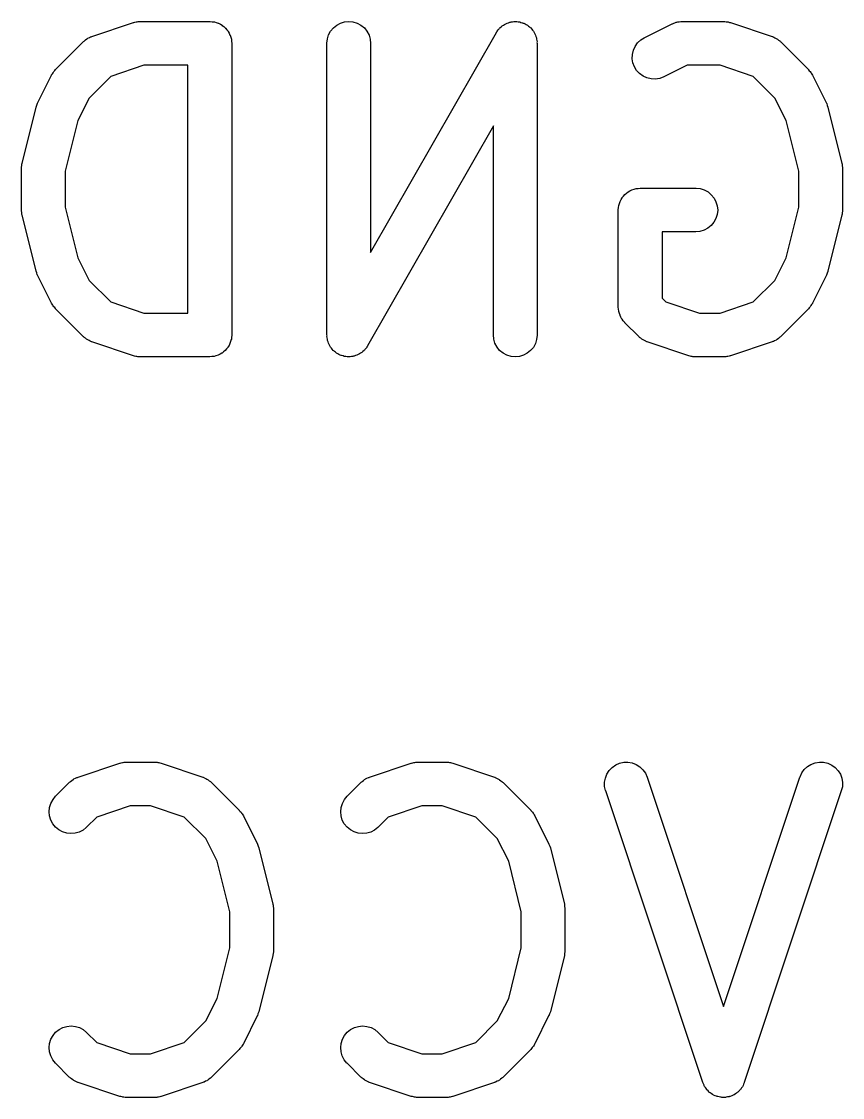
# Model space of a CAD drawing. Extents: x 103.5 to 118.5, y -88 to -79.
# Drawn here: x 115.686 to 118.502, y -82.823 to -79.133 of the extents above; entities that cross this region are included whole.
import ezdxf

# ---------------------------------------------------------------- set-up
doc = ezdxf.new("R2010")
doc.units = 0
doc.layers.add('BLACK', color=7, linetype='CONTINUOUS')

msp = doc.modelspace()

# ---------------------------------------------------------------- linework, layer by layer
at = {"layer": 'BLACK', "linetype": 'CONTINUOUS'}
for p, q in [((115.927, -79.1848), (116.07, -79.1372)), ((116.07, -79.1372), (116.071, -79.1369)), ((116.071, -79.1369), (116.075, -79.136)), ((116.075, -79.136), (116.079, -79.1348)), ((116.079, -79.1348), (116.083, -79.1345)), ((116.083, -79.1345), (116.086, -79.1339)), ((116.086, -79.1339), (116.09, -79.1338)), ((116.09, -79.1338), (116.094, -79.1334)), ((116.094, -79.1334), (116.332, -79.1334)), ((116.332, -79.1334), (116.333, -79.1334)), ((116.333, -79.1334), (116.333, -79.1334)), ((116.333, -79.1334), (116.333, -79.1334)), ((116.333, -79.1334), (116.333, -79.1334)), ((116.333, -79.1334), (116.34, -79.1342)), ((116.34, -79.1342), (116.347, -79.1349)), ((116.347, -79.1349), (116.347, -79.135)), ((116.347, -79.135), (116.348, -79.135)), ((116.348, -79.135), (116.354, -79.1371)), ((116.354, -79.1371), (116.361, -79.1392)), ((116.361, -79.1392), (116.361, -79.1394)), ((116.361, -79.1394), (116.362, -79.1394)), ((116.362, -79.1394), (116.368, -79.1429)), ((116.368, -79.1429), (116.374, -79.1462)), ((116.374, -79.1462), (116.374, -79.1464)), ((116.374, -79.1464), (116.374, -79.1465)), ((116.374, -79.1465), (116.38, -79.151)), ((116.756, -79.1548), (116.767, -79.1456)), ((116.767, -79.1456), (116.78, -79.1388)), ((116.78, -79.1388), (116.794, -79.1347)), ((116.794, -79.1347), (116.809, -79.1334)), ((116.809, -79.1334), (116.823, -79.1349)), ((116.823, -79.1349), (116.837, -79.1392)), ((116.837, -79.1392), (116.85, -79.1462)), ((116.85, -79.1462), (116.862, -79.1555)), ((117.331, -79.1518), (117.335, -79.1485)), ((117.335, -79.1485), (117.337, -79.1472)), ((117.337, -79.1472), (117.339, -79.1456)), ((117.339, -79.1456), (117.343, -79.1434)), ((117.343, -79.1434), (117.347, -79.1409)), ((117.347, -79.1409), (117.349, -79.14)), ((117.349, -79.14), (117.352, -79.1388)), ((117.352, -79.1388), (117.356, -79.1375)), ((117.356, -79.1375), (117.361, -79.1358)), ((117.361, -79.1358), (117.363, -79.1354)), ((117.363, -79.1354), (117.366, -79.1347)), ((117.366, -79.1347), (117.37, -79.1343)), ((117.37, -79.1343), (117.375, -79.1335)), ((117.375, -79.1335), (117.378, -79.1336)), ((117.378, -79.1336), (117.38, -79.1334)), ((117.38, -79.1334), (117.385, -79.1339)), ((117.385, -79.1339), (117.39, -79.1341)), ((117.39, -79.1341), (117.392, -79.1346)), ((117.392, -79.1346), (117.395, -79.1349)), ((117.395, -79.1349), (117.399, -79.1363)), ((117.399, -79.1363), (117.404, -79.1374)), ((117.404, -79.1374), (117.406, -79.1385)), ((117.406, -79.1385), (117.409, -79.1392)), ((117.409, -79.1392), (117.413, -79.1415)), ((117.413, -79.1415), (117.417, -79.1435)), ((117.417, -79.1435), (117.419, -79.145)), ((117.419, -79.145), (117.422, -79.1462)), ((117.422, -79.1462), (117.425, -79.1493)), ((117.425, -79.1493), (117.429, -79.1521)), ((117.822, -79.1889), (117.918, -79.1413)), ((117.918, -79.1413), (117.919, -79.1408)), ((117.919, -79.1408), (117.921, -79.1401)), ((117.921, -79.1401), (117.923, -79.139)), ((117.923, -79.139), (117.927, -79.1376)), ((117.927, -79.1376), (117.932, -79.1358)), ((117.932, -79.1358), (117.934, -79.1354)), ((117.934, -79.1354), (117.937, -79.1348)), ((117.937, -79.1348), (117.942, -79.1343)), ((117.942, -79.1343), (117.947, -79.1335)), ((117.947, -79.1335), (117.949, -79.1336)), ((117.949, -79.1336), (117.951, -79.1334)), ((117.951, -79.1334), (118.094, -79.1334)), ((118.094, -79.1334), (118.095, -79.1334)), ((118.095, -79.1334), (118.099, -79.1339)), ((118.099, -79.1339), (118.103, -79.134)), ((118.103, -79.134), (118.106, -79.1347)), ((118.106, -79.1347), (118.11, -79.135)), ((118.11, -79.135), (118.114, -79.1363)), ((118.114, -79.1363), (118.118, -79.1372)), ((118.118, -79.1372), (118.261, -79.1848)), ((115.919, -79.1887), (115.923, -79.1864)), ((115.923, -79.1864), (115.925, -79.1857)), ((115.925, -79.1857), (115.927, -79.1848)), ((116.38, -79.151), (116.385, -79.1555)), ((116.385, -79.1555), (116.385, -79.1557)), ((116.385, -79.1557), (116.386, -79.1559)), ((116.386, -79.1559), (116.39, -79.1614)), ((116.39, -79.1614), (116.395, -79.1669)), ((116.395, -79.1669), (116.395, -79.1671)), ((116.395, -79.1671), (116.395, -79.1673)), ((116.395, -79.1673), (116.398, -79.1736)), ((116.398, -79.1736), (116.401, -79.1798)), ((116.401, -79.1798), (116.402, -79.1801)), ((116.402, -79.1801), (116.402, -79.1803)), ((116.402, -79.1803), (116.404, -79.187)), ((116.404, -79.187), (116.406, -79.1938)), ((116.735, -79.1928), (116.739, -79.1788)), ((116.739, -79.1788), (116.746, -79.166)), ((116.746, -79.166), (116.756, -79.1548)), ((116.862, -79.1555), (116.871, -79.1669)), ((116.871, -79.1669), (116.878, -79.1798)), ((116.878, -79.1798), (116.882, -79.1938)), ((116.883, -79.926), (117.315, -79.1712)), ((117.315, -79.1703), (117.317, -79.1682)), ((117.315, -79.1712), (117.315, -79.1703)), ((117.317, -79.1682), (117.318, -79.166)), ((117.318, -79.166), (117.321, -79.1623)), ((117.321, -79.1623), (117.324, -79.1584)), ((117.324, -79.1584), (117.326, -79.1567)), ((117.326, -79.1567), (117.327, -79.1548)), ((117.327, -79.1548), (117.331, -79.1518)), ((117.429, -79.1521), (117.431, -79.1539)), ((117.431, -79.1539), (117.433, -79.1555)), ((117.433, -79.1555), (117.436, -79.1593)), ((117.436, -79.1593), (117.439, -79.1628)), ((117.439, -79.1628), (117.441, -79.1649)), ((117.441, -79.1649), (117.442, -79.1669)), ((117.442, -79.1669), (117.444, -79.1711)), ((117.444, -79.1711), (117.447, -79.1752)), ((117.447, -79.1752), (117.448, -79.1776)), ((117.448, -79.1776), (117.449, -79.1798)), ((117.449, -79.1798), (117.45, -79.1844)), ((117.45, -79.1844), (117.452, -79.1889)), ((118.261, -79.1848), (118.262, -79.1852)), ((118.262, -79.1852), (118.264, -79.1861)), ((118.264, -79.1861), (118.266, -79.1868)), ((118.266, -79.1868), (118.27, -79.1892)), ((115.803, -79.2982), (115.898, -79.203)), ((115.898, -79.203), (115.899, -79.2022)), ((115.899, -79.2022), (115.901, -79.2009)), ((115.901, -79.2009), (115.902, -79.1993)), ((115.902, -79.1993), (115.906, -79.1963)), ((115.906, -79.1963), (115.91, -79.1931)), ((115.91, -79.1931), (115.912, -79.1921)), ((115.912, -79.1921), (115.914, -79.1908)), ((115.914, -79.1908), (115.919, -79.1887)), ((116.406, -79.1938), (116.406, -79.1941)), ((116.406, -79.1941), (116.406, -79.1943)), ((116.406, -79.1943), (116.406, -79.2013)), ((116.406, -79.2013), (116.407, -79.2084)), ((116.407, -79.2084), (116.407, -80.2084)), ((116.733, -79.2073), (116.735, -79.1928)), ((116.733, -79.2084), (116.733, -79.2073)), ((116.733, -80.2084), (116.733, -79.2084)), ((116.882, -79.1938), (116.883, -79.2084)), ((116.883, -79.2084), (116.883, -79.926)), ((117.452, -79.1889), (117.453, -79.1914)), ((117.453, -79.1914), (117.453, -79.1938)), ((117.453, -79.1938), (117.454, -79.1986)), ((117.454, -79.1986), (117.455, -79.2033)), ((117.455, -79.2033), (117.454, -79.2059)), ((117.454, -79.2059), (117.455, -79.2084)), ((117.455, -79.2084), (117.455, -80.2084)), ((117.785, -79.232), (117.791, -79.2187)), ((117.791, -79.2187), (117.799, -79.2068)), ((117.799, -79.2068), (117.81, -79.1967)), ((117.81, -79.1967), (117.822, -79.1889)), ((118.27, -79.1892), (118.275, -79.1913)), ((118.275, -79.1913), (118.277, -79.1926)), ((118.277, -79.1926), (118.279, -79.1937)), ((118.279, -79.1937), (118.283, -79.1969)), ((118.283, -79.1969), (118.287, -79.1999)), ((118.287, -79.1999), (118.288, -79.2016)), ((118.288, -79.2016), (118.29, -79.203)), ((118.29, -79.203), (118.385, -79.2982)), ((117.781, -79.2609), (117.782, -79.2463)), ((117.783, -79.2754), (117.781, -79.2609)), ((117.782, -79.2463), (117.785, -79.232)), ((116.106, -79.2834), (115.992, -79.3216)), ((116.257, -79.2834), (116.106, -79.2834)), ((116.257, -80.1334), (116.257, -79.2834)), ((117.789, -79.2891), (117.783, -79.2754)), ((117.796, -79.3015), (117.789, -79.2891)), ((117.969, -79.2834), (117.889, -79.3231)), ((118.082, -79.2834), (117.969, -79.2834)), ((118.196, -79.3216), (118.082, -79.2834)), ((115.741, -79.4129), (115.789, -79.3177)), ((115.789, -79.3168), (115.792, -79.3132)), ((115.789, -79.3177), (115.789, -79.3168)), ((115.792, -79.3132), (115.794, -79.3095)), ((115.794, -79.3095), (115.796, -79.3071)), ((115.796, -79.3071), (115.797, -79.3045)), ((115.797, -79.3045), (115.8, -79.3015)), ((115.8, -79.3015), (115.803, -79.2982)), ((115.992, -79.3216), (115.918, -79.3957)), ((117.806, -79.3122), (117.796, -79.3015)), ((117.818, -79.3208), (117.806, -79.3122)), ((117.831, -79.3269), (117.818, -79.3208)), ((117.846, -79.3303), (117.831, -79.3269)), ((117.86, -79.3309), (117.846, -79.3303)), ((117.875, -79.3286), (117.86, -79.3309)), ((117.889, -79.3235), (117.875, -79.3286)), ((117.889, -79.3231), (117.889, -79.3235)), ((118.27, -79.3957), (118.196, -79.3216)), ((118.385, -79.2982), (118.386, -79.2989)), ((118.386, -79.2989), (118.388, -79.3022)), ((118.388, -79.3022), (118.391, -79.3053)), ((118.391, -79.3053), (118.393, -79.308)), ((118.393, -79.308), (118.395, -79.3104)), ((118.395, -79.3104), (118.397, -79.3141)), ((118.397, -79.3141), (118.399, -79.3177)), ((118.399, -79.3177), (118.447, -79.4129)), ((115.918, -79.3957), (115.879, -79.4727)), ((118.309, -79.4727), (118.27, -79.3957)), ((115.688, -79.6188), (115.736, -79.4283)), ((115.736, -79.4266), (115.738, -79.4201)), ((115.736, -79.4269), (115.736, -79.4266)), ((115.736, -79.4273), (115.736, -79.4269)), ((115.736, -79.4283), (115.736, -79.4273)), ((115.738, -79.4201), (115.741, -79.4136)), ((115.741, -79.4133), (115.741, -79.4129)), ((115.741, -79.4136), (115.741, -79.4133)), ((118.447, -79.4129), (118.447, -79.4139)), ((118.447, -79.4139), (118.447, -79.4142)), ((118.447, -79.4142), (118.448, -79.4145)), ((118.448, -79.4145), (118.45, -79.4211)), ((118.45, -79.4211), (118.452, -79.4276)), ((118.452, -79.4276), (118.452, -79.428)), ((118.452, -79.428), (118.452, -79.4283)), ((118.452, -79.4283), (118.5, -79.6188)), ((115.879, -79.4727), (115.836, -79.6462)), ((118.352, -79.6462), (118.309, -79.4727)), ((117.305, -79.4908), (116.873, -80.2456)), ((117.305, -80.2084), (117.305, -79.4908)), ((115.686, -79.6332), (115.687, -79.6273)), ((115.687, -79.6214), (115.688, -79.6201)), ((115.687, -79.6273), (115.687, -79.6214)), ((115.688, -79.6201), (115.688, -79.6188)), ((118.5, -79.6188), (118.5, -79.6198)), ((118.5, -79.6198), (118.501, -79.6211)), ((118.501, -79.6211), (118.501, -79.6224)), ((118.501, -79.6224), (118.501, -79.6284)), ((118.501, -79.6284), (118.502, -79.6343)), ((115.686, -79.6346), (115.686, -79.6332)), ((115.686, -79.6359), (115.686, -79.6346)), ((115.686, -79.637), (115.686, -79.6359)), ((115.686, -79.7798), (115.686, -79.637)), ((115.836, -79.6462), (115.836, -79.7706)), ((118.352, -79.7706), (118.352, -79.6462)), ((118.502, -79.6343), (118.502, -79.6356)), ((118.502, -79.6356), (118.502, -79.637)), ((118.502, -79.637), (118.502, -79.7798)), ((117.743, -79.744), (117.746, -79.7379)), ((117.746, -79.7374), (117.751, -79.732)), ((117.746, -79.7377), (117.746, -79.7374)), ((117.746, -79.7379), (117.746, -79.7377)), ((117.751, -79.732), (117.755, -79.7266)), ((117.755, -79.7266), (117.756, -79.7264)), ((117.756, -79.7262), (117.761, -79.7218)), ((117.756, -79.7264), (117.756, -79.7262)), ((117.761, -79.7218), (117.767, -79.7173)), ((117.767, -79.7171), (117.773, -79.7138)), ((117.767, -79.7172), (117.767, -79.7171)), ((117.767, -79.7173), (117.767, -79.7172)), ((117.773, -79.7138), (117.78, -79.7105)), ((117.78, -79.7103), (117.787, -79.7083)), ((117.78, -79.7104), (117.78, -79.7103)), ((117.78, -79.7105), (117.78, -79.7104)), ((117.787, -79.7083), (117.794, -79.7062)), ((117.794, -79.7061), (117.801, -79.7055)), ((117.794, -79.7062), (117.794, -79.7061)), ((117.794, -79.7062), (117.794, -79.7062)), ((117.801, -79.7055), (117.808, -79.7048)), ((117.808, -79.7048), (117.999, -79.7048)), ((117.999, -79.7048), (118, -79.7048)), ((118, -79.7048), (118.014, -79.7064)), ((118.014, -79.7064), (118.028, -79.7109)), ((118.028, -79.7109), (118.041, -79.7179)), ((118.041, -79.7179), (118.052, -79.7273)), ((118.052, -79.7273), (118.062, -79.7387)), ((118.062, -79.7387), (118.068, -79.7517)), ((115.836, -79.7706), (115.879, -79.9441)), ((117.733, -79.7788), (117.734, -79.7717)), ((117.734, -79.7717), (117.735, -79.7647)), ((117.735, -79.7642), (117.737, -79.7575)), ((117.735, -79.7645), (117.735, -79.7642)), ((117.735, -79.7647), (117.735, -79.7645)), ((117.737, -79.7575), (117.739, -79.7507)), ((117.739, -79.7503), (117.743, -79.744)), ((117.739, -79.7505), (117.739, -79.7503)), ((117.739, -79.7507), (117.739, -79.7505)), ((118.068, -79.7517), (118.072, -79.7658)), ((118.072, -79.7658), (118.074, -79.7803)), ((118.309, -79.9441), (118.352, -79.7706)), ((115.686, -79.7811), (115.686, -79.7798)), ((115.686, -79.7825), (115.686, -79.7811)), ((115.687, -79.7884), (115.686, -79.7825)), ((115.687, -79.7944), (115.687, -79.7884)), ((115.687, -79.7957), (115.687, -79.7944)), ((115.688, -79.797), (115.687, -79.7957)), ((115.688, -79.798), (115.688, -79.797)), ((115.736, -79.9885), (115.688, -79.798)), ((117.733, -79.7793), (117.733, -79.7788)), ((117.733, -79.7798), (117.733, -79.7793)), ((117.733, -79.7793), (117.733, -79.7793)), ((117.733, -79.7793), (117.733, -79.7793)), ((117.733, -80.1131), (117.733, -79.7798)), ((118.068, -79.8089), (118.061, -79.8217)), ((118.072, -79.7949), (118.068, -79.8089)), ((118.074, -79.7803), (118.072, -79.7949)), ((118.5, -79.798), (118.452, -79.9885)), ((118.501, -79.7954), (118.5, -79.7967)), ((118.5, -79.7967), (118.5, -79.798)), ((118.502, -79.7835), (118.501, -79.7895)), ((118.501, -79.7895), (118.501, -79.7954)), ((118.502, -79.7798), (118.502, -79.7809)), ((118.502, -79.7809), (118.502, -79.7822)), ((118.502, -79.7822), (118.502, -79.7835)), ((118.027, -79.8491), (118.013, -79.8534)), ((118.04, -79.8423), (118.027, -79.8491)), ((118.052, -79.833), (118.04, -79.8423)), ((118.061, -79.8217), (118.052, -79.833)), ((117.999, -79.8548), (117.883, -79.8548)), ((117.883, -79.8548), (117.883, -80.0821)), ((118.013, -79.8534), (117.999, -79.8548)), ((115.879, -79.9441), (115.918, -80.0211)), ((118.27, -80.0211), (118.309, -79.9441)), ((115.736, -79.9888), (115.736, -79.9885)), ((115.736, -79.9891), (115.736, -79.9888)), ((115.738, -79.9956), (115.736, -79.9891)), ((115.74, -80.0023), (115.738, -79.9956)), ((118.45, -79.9967), (118.447, -80.0032)), ((118.452, -79.9902), (118.45, -79.9967)), ((118.452, -79.9885), (118.452, -79.9895)), ((118.452, -79.9895), (118.452, -79.9898)), ((118.452, -79.9898), (118.452, -79.9902)), ((115.741, -80.0026), (115.74, -80.0023)), ((115.741, -80.0029), (115.741, -80.0026)), ((115.741, -80.0038), (115.741, -80.0029)), ((115.789, -80.0991), (115.741, -80.0038)), ((115.918, -80.0211), (115.992, -80.0952)), ((118.196, -80.0952), (118.27, -80.0211)), ((118.447, -80.0038), (118.399, -80.0991)), ((118.447, -80.0032), (118.447, -80.0035)), ((118.447, -80.0035), (118.447, -80.0038)), ((115.791, -80.1026), (115.789, -80.0991)), ((115.793, -80.1064), (115.791, -80.1026)), ((115.795, -80.1088), (115.793, -80.1064)), ((115.797, -80.1115), (115.795, -80.1088)), ((115.992, -80.0952), (116.106, -80.1334)), ((117.883, -80.0821), (117.896, -80.0952)), ((117.896, -80.0952), (118.011, -80.1334)), ((118.082, -80.1334), (118.196, -80.0952)), ((118.392, -80.1097), (118.391, -80.1123)), ((118.394, -80.1072), (118.392, -80.1097)), ((118.396, -80.1035), (118.394, -80.1072)), ((118.399, -80.1), (118.396, -80.1035)), ((118.399, -80.0991), (118.399, -80.1)), ((115.8, -80.1145), (115.797, -80.1115)), ((115.802, -80.1178), (115.8, -80.1145)), ((115.803, -80.1186), (115.802, -80.1178)), ((115.898, -80.2138), (115.803, -80.1186)), ((116.106, -80.1334), (116.257, -80.1334)), ((117.734, -80.12), (117.733, -80.1131)), ((117.735, -80.1269), (117.734, -80.12)), ((117.735, -80.1273), (117.735, -80.1269)), ((117.735, -80.1277), (117.735, -80.1273)), ((117.737, -80.1343), (117.735, -80.1277)), ((117.739, -80.141), (117.737, -80.1343)), ((117.739, -80.1413), (117.739, -80.141)), ((117.739, -80.1417), (117.739, -80.1413)), ((117.742, -80.1478), (117.739, -80.1417)), ((118.011, -80.1334), (118.082, -80.1334)), ((118.385, -80.1186), (118.29, -80.2138)), ((118.388, -80.1153), (118.385, -80.1186)), ((118.391, -80.1123), (118.388, -80.1153)), ((117.745, -80.154), (117.742, -80.1478)), ((117.746, -80.1543), (117.745, -80.154)), ((117.746, -80.1546), (117.746, -80.1543)), ((117.75, -80.16), (117.746, -80.1546)), ((117.755, -80.1654), (117.75, -80.16)), ((117.755, -80.166), (117.755, -80.1654)), ((117.755, -80.1662), (117.755, -80.166)), ((117.755, -80.166), (117.755, -80.166)), ((117.755, -80.166), (117.755, -80.166)), ((117.803, -80.2138), (117.755, -80.1662)), ((115.9, -80.2152), (115.898, -80.2138)), ((115.901, -80.2168), (115.9, -80.2152)), ((115.905, -80.2198), (115.901, -80.2168)), ((115.909, -80.2231), (115.905, -80.2198)), ((116.407, -80.2094), (116.406, -80.2165)), ((116.406, -80.2165), (116.406, -80.2235)), ((116.407, -80.2084), (116.407, -80.2089)), ((116.407, -80.2089), (116.407, -80.2089)), ((116.407, -80.2089), (116.407, -80.2089)), ((116.407, -80.2089), (116.407, -80.2094)), ((116.734, -80.2109), (116.733, -80.2084)), ((116.733, -80.2134), (116.734, -80.2109)), ((116.734, -80.2182), (116.733, -80.2134)), ((116.735, -80.2229), (116.734, -80.2182)), ((117.306, -80.2229), (117.305, -80.2084)), ((117.455, -80.2094), (117.453, -80.224)), ((117.455, -80.2084), (117.455, -80.2094)), ((117.805, -80.2152), (117.803, -80.2138)), ((117.806, -80.2168), (117.805, -80.2152)), ((117.81, -80.2198), (117.806, -80.2168)), ((117.814, -80.2231), (117.81, -80.2198)), ((118.282, -80.2205), (118.278, -80.2237)), ((118.286, -80.2175), (118.282, -80.2205)), ((118.287, -80.2159), (118.286, -80.2175)), ((118.289, -80.2145), (118.287, -80.2159)), ((118.29, -80.2138), (118.289, -80.2145)), ((115.911, -80.2241), (115.909, -80.2231)), ((115.913, -80.2254), (115.911, -80.2241)), ((115.918, -80.2276), (115.913, -80.2254)), ((115.922, -80.23), (115.918, -80.2276)), ((115.924, -80.2306), (115.922, -80.23)), ((115.926, -80.2316), (115.924, -80.2306)), ((115.927, -80.2319), (115.926, -80.2316)), ((116.07, -80.2795), (115.927, -80.2319)), ((116.389, -80.2562), (116.385, -80.2616)), ((116.394, -80.2508), (116.389, -80.2562)), ((116.398, -80.2441), (116.394, -80.2503)), ((116.394, -80.2503), (116.394, -80.2505)), ((116.394, -80.2505), (116.394, -80.2508)), ((116.401, -80.2379), (116.398, -80.2441)), ((116.403, -80.2307), (116.401, -80.2374)), ((116.401, -80.2374), (116.401, -80.2377)), ((116.401, -80.2377), (116.401, -80.2379)), ((116.405, -80.224), (116.403, -80.2307)), ((116.406, -80.2235), (116.405, -80.2237)), ((116.405, -80.2237), (116.405, -80.224)), ((116.735, -80.2254), (116.735, -80.2229)), ((116.736, -80.2279), (116.735, -80.2254)), ((116.738, -80.2324), (116.736, -80.2279)), ((116.739, -80.237), (116.738, -80.2324)), ((116.74, -80.2392), (116.739, -80.237)), ((116.741, -80.2416), (116.74, -80.2392)), ((116.744, -80.2456), (116.741, -80.2416)), ((116.746, -80.2499), (116.744, -80.2456)), ((116.747, -80.2518), (116.746, -80.2499)), ((116.749, -80.254), (116.747, -80.2518)), ((116.752, -80.2575), (116.749, -80.254)), ((116.755, -80.2612), (116.752, -80.2575)), ((116.867, -80.2544), (116.864, -80.2583)), ((116.87, -80.2508), (116.867, -80.2544)), ((116.871, -80.2485), (116.87, -80.2508)), ((116.873, -80.2465), (116.871, -80.2485)), ((116.873, -80.2456), (116.873, -80.2465)), ((117.31, -80.237), (117.306, -80.2229)), ((117.317, -80.2499), (117.31, -80.237)), ((117.326, -80.2612), (117.317, -80.2499)), ((117.442, -80.2508), (117.432, -80.262)), ((117.449, -80.2379), (117.442, -80.2508)), ((117.453, -80.224), (117.449, -80.2379)), ((117.816, -80.2241), (117.814, -80.2231)), ((117.818, -80.2254), (117.816, -80.2241)), ((117.823, -80.2276), (117.818, -80.2254)), ((117.827, -80.23), (117.823, -80.2276)), ((117.829, -80.2306), (117.827, -80.23)), ((117.831, -80.2316), (117.829, -80.2306)), ((117.832, -80.2319), (117.831, -80.2316)), ((117.975, -80.2795), (117.832, -80.2319)), ((118.261, -80.2319), (118.118, -80.2795)), ((118.263, -80.231), (118.261, -80.2319)), ((118.265, -80.2304), (118.263, -80.231)), ((118.269, -80.228), (118.265, -80.2304)), ((118.274, -80.226), (118.269, -80.228)), ((118.276, -80.2247), (118.274, -80.226)), ((118.278, -80.2237), (118.276, -80.2247)), ((116.074, -80.2805), (116.07, -80.2795)), ((116.078, -80.2817), (116.074, -80.2805)), ((116.082, -80.2821), (116.078, -80.2817)), ((116.085, -80.2828), (116.082, -80.2821)), ((116.089, -80.2829), (116.085, -80.2828)), ((116.093, -80.2834), (116.089, -80.2829)), ((116.094, -80.2834), (116.093, -80.2834)), ((116.332, -80.2834), (116.094, -80.2834)), ((116.339, -80.2827), (116.332, -80.2834)), ((116.346, -80.2821), (116.339, -80.2827)), ((116.347, -80.282), (116.346, -80.282)), ((116.346, -80.282), (116.346, -80.2821)), ((116.353, -80.2799), (116.347, -80.282)), ((116.36, -80.2779), (116.353, -80.2799)), ((116.361, -80.2777), (116.36, -80.2778)), ((116.36, -80.2778), (116.36, -80.2779)), ((116.367, -80.2744), (116.361, -80.2777)), ((116.373, -80.2711), (116.367, -80.2744)), ((116.374, -80.2708), (116.373, -80.271)), ((116.373, -80.271), (116.373, -80.2711)), ((116.379, -80.2664), (116.374, -80.2708)), ((116.385, -80.262), (116.379, -80.2664)), ((116.385, -80.2616), (116.385, -80.2618)), ((116.385, -80.2618), (116.385, -80.262)), ((116.757, -80.2628), (116.755, -80.2612)), ((116.759, -80.2647), (116.757, -80.2628)), ((116.763, -80.2675), (116.759, -80.2647)), ((116.766, -80.2706), (116.763, -80.2675)), ((116.769, -80.2718), (116.766, -80.2706)), ((116.771, -80.2732), (116.769, -80.2718)), ((116.775, -80.2752), (116.771, -80.2732)), ((116.779, -80.2775), (116.775, -80.2752)), ((116.782, -80.2783), (116.779, -80.2775)), ((116.784, -80.2793), (116.782, -80.2783)), ((116.789, -80.2804), (116.784, -80.2793)), ((116.793, -80.2818), (116.789, -80.2804)), ((116.796, -80.2821), (116.793, -80.2818)), ((116.798, -80.2827), (116.796, -80.2821)), ((116.803, -80.2829), (116.798, -80.2827)), ((116.808, -80.2834), (116.803, -80.2829)), ((116.81, -80.2831), (116.808, -80.2834)), ((116.813, -80.2832), (116.81, -80.2831)), ((116.818, -80.2825), (116.813, -80.2832)), ((116.822, -80.2821), (116.818, -80.2825)), ((116.825, -80.2813), (116.822, -80.2821)), ((116.827, -80.2809), (116.825, -80.2813)), ((116.832, -80.2793), (116.827, -80.2809)), ((116.836, -80.2779), (116.832, -80.2793)), ((116.839, -80.2767), (116.836, -80.2779)), ((116.841, -80.2759), (116.839, -80.2767)), ((116.845, -80.2734), (116.841, -80.2759)), ((116.849, -80.2711), (116.845, -80.2734)), ((116.851, -80.2696), (116.849, -80.2711)), ((116.853, -80.2682), (116.851, -80.2696)), ((116.857, -80.265), (116.853, -80.2682)), ((116.861, -80.262), (116.857, -80.265)), ((116.862, -80.26), (116.861, -80.262)), ((116.864, -80.2583), (116.862, -80.26)), ((117.338, -80.2706), (117.326, -80.2612)), ((117.351, -80.2775), (117.338, -80.2706)), ((117.365, -80.2818), (117.351, -80.2775)), ((117.379, -80.2834), (117.365, -80.2818)), ((117.394, -80.2821), (117.379, -80.2834)), ((117.408, -80.2779), (117.394, -80.2821)), ((117.421, -80.2711), (117.408, -80.2779)), ((117.432, -80.262), (117.421, -80.2711)), ((117.979, -80.2805), (117.975, -80.2795)), ((117.983, -80.2817), (117.979, -80.2805)), ((117.986, -80.2821), (117.983, -80.2817)), ((117.989, -80.2828), (117.986, -80.2821)), ((117.994, -80.2829), (117.989, -80.2828)), ((117.998, -80.2834), (117.994, -80.2829)), ((117.999, -80.2834), (117.998, -80.2834)), ((118.094, -80.2834), (117.999, -80.2834)), ((118.098, -80.283), (118.094, -80.2834)), ((118.102, -80.2829), (118.098, -80.283)), ((118.105, -80.2823), (118.102, -80.2829)), ((118.109, -80.282), (118.105, -80.2823)), ((118.113, -80.2807), (118.109, -80.282)), ((118.117, -80.2799), (118.113, -80.2807)), ((118.118, -80.2795), (118.117, -80.2799)), ((115.88, -81.7248), (116.023, -81.6772)), ((116.023, -81.6772), (116.024, -81.6769)), ((116.024, -81.6769), (116.028, -81.676)), ((116.028, -81.676), (116.032, -81.6748)), ((116.032, -81.6748), (116.035, -81.6745)), ((116.035, -81.6745), (116.038, -81.6739)), ((116.038, -81.6739), (116.042, -81.6738)), ((116.042, -81.6738), (116.046, -81.6734)), ((116.046, -81.6734), (116.142, -81.6734)), ((116.142, -81.6734), (116.143, -81.6734)), ((116.143, -81.6734), (116.147, -81.6739)), ((116.147, -81.6739), (116.151, -81.674)), ((116.151, -81.674), (116.154, -81.6747)), ((116.154, -81.6747), (116.157, -81.675)), ((116.157, -81.675), (116.161, -81.6763)), ((116.161, -81.6763), (116.165, -81.6772)), ((116.165, -81.6772), (116.308, -81.7248)), ((116.88, -81.7248), (117.023, -81.6772)), ((117.023, -81.6772), (117.024, -81.6769)), ((117.024, -81.6769), (117.028, -81.676)), ((117.028, -81.676), (117.032, -81.6748)), ((117.032, -81.6748), (117.035, -81.6745)), ((117.035, -81.6745), (117.038, -81.6739)), ((117.038, -81.6739), (117.042, -81.6738)), ((117.042, -81.6738), (117.046, -81.6734)), ((117.046, -81.6734), (117.142, -81.6734)), ((117.142, -81.6734), (117.143, -81.6734)), ((117.143, -81.6734), (117.147, -81.6739)), ((117.147, -81.6739), (117.151, -81.674)), ((117.151, -81.674), (117.154, -81.6747)), ((117.154, -81.6747), (117.157, -81.675)), ((117.157, -81.675), (117.161, -81.6763)), ((117.161, -81.6763), (117.165, -81.6772)), ((117.165, -81.6772), (117.308, -81.7248)), ((117.702, -81.7018), (117.712, -81.6913)), ((117.712, -81.6913), (117.724, -81.6829)), ((117.724, -81.6829), (117.737, -81.6771)), ((117.737, -81.6771), (117.752, -81.6739)), ((117.752, -81.6739), (117.766, -81.6736)), ((117.766, -81.6736), (117.781, -81.6761)), ((117.781, -81.6761), (117.794, -81.6814)), ((117.794, -81.6814), (117.807, -81.6893)), ((117.807, -81.6893), (117.817, -81.6993)), ((118.371, -81.6986), (118.382, -81.6886)), ((118.382, -81.6886), (118.394, -81.681)), ((118.394, -81.681), (118.408, -81.6759)), ((118.408, -81.6759), (118.423, -81.6735)), ((118.423, -81.6735), (118.437, -81.674)), ((118.437, -81.674), (118.452, -81.6774)), ((118.452, -81.6774), (118.465, -81.6835)), ((118.465, -81.6835), (118.477, -81.692)), ((118.477, -81.692), (118.487, -81.7027)), ((115.859, -81.7363), (115.863, -81.7331)), ((115.863, -81.7331), (115.865, -81.7321)), ((115.865, -81.7321), (115.866, -81.7308)), ((115.866, -81.7308), (115.871, -81.7287)), ((115.871, -81.7287), (115.876, -81.7264)), ((115.876, -81.7264), (115.878, -81.7257)), ((115.878, -81.7257), (115.88, -81.7248)), ((116.308, -81.7248), (116.309, -81.7252)), ((116.309, -81.7252), (116.311, -81.7261)), ((116.311, -81.7261), (116.313, -81.7268)), ((116.313, -81.7268), (116.318, -81.7292)), ((116.318, -81.7292), (116.322, -81.7313)), ((116.322, -81.7313), (116.324, -81.7326)), ((116.324, -81.7326), (116.326, -81.7337)), ((116.859, -81.7363), (116.863, -81.7331)), ((116.863, -81.7331), (116.865, -81.7321)), ((116.865, -81.7321), (116.866, -81.7308)), ((116.866, -81.7308), (116.871, -81.7287)), ((116.871, -81.7287), (116.876, -81.7264)), ((116.876, -81.7264), (116.878, -81.7257)), ((116.878, -81.7257), (116.88, -81.7248)), ((117.308, -81.7248), (117.309, -81.7252)), ((117.309, -81.7252), (117.311, -81.7261)), ((117.311, -81.7261), (117.313, -81.7268)), ((117.313, -81.7268), (117.318, -81.7292)), ((117.318, -81.7292), (117.322, -81.7313)), ((117.322, -81.7313), (117.324, -81.7326)), ((117.324, -81.7326), (117.326, -81.7337)), ((117.686, -81.7421), (117.689, -81.7278)), ((117.689, -81.7278), (117.694, -81.7141)), ((117.694, -81.7141), (117.702, -81.7018)), ((117.817, -81.6993), (117.826, -81.7113)), ((117.826, -81.7113), (117.832, -81.7247)), ((117.832, -81.7247), (118.094, -82.5112)), ((118.094, -82.5112), (118.356, -81.7247)), ((118.356, -81.7247), (118.357, -81.7237)), ((118.357, -81.7237), (118.363, -81.7104)), ((118.363, -81.7104), (118.371, -81.6986)), ((118.487, -81.7027), (118.495, -81.7151)), ((118.495, -81.7151), (118.5, -81.7288)), ((118.5, -81.7288), (118.502, -81.7432)), ((115.803, -81.7906), (115.85, -81.743)), ((115.85, -81.743), (115.851, -81.7422)), ((115.851, -81.7422), (115.853, -81.7409)), ((115.853, -81.7409), (115.854, -81.7393)), ((115.854, -81.7393), (115.859, -81.7363)), ((116.326, -81.7337), (116.33, -81.7369)), ((116.33, -81.7369), (116.334, -81.7399)), ((116.334, -81.7399), (116.336, -81.7416)), ((116.336, -81.7416), (116.338, -81.743)), ((116.338, -81.743), (116.433, -81.8382)), ((116.803, -81.7906), (116.85, -81.743)), ((116.85, -81.743), (116.851, -81.7422)), ((116.851, -81.7422), (116.853, -81.7409)), ((116.853, -81.7409), (116.854, -81.7393)), ((116.854, -81.7393), (116.859, -81.7363)), ((117.326, -81.7337), (117.33, -81.7369)), ((117.33, -81.7369), (117.334, -81.7399)), ((117.334, -81.7399), (117.336, -81.7416)), ((117.336, -81.7416), (117.338, -81.743)), ((117.338, -81.743), (117.433, -81.8382)), ((117.686, -81.7568), (117.686, -81.7421)), ((117.689, -81.7711), (117.686, -81.7568)), ((118.502, -81.7578), (118.498, -81.7721)), ((118.502, -81.7432), (118.502, -81.7578)), ((115.787, -81.8148), (115.794, -81.8019)), ((115.794, -81.8019), (115.803, -81.7906)), ((116.787, -81.8148), (116.794, -81.8019)), ((116.794, -81.8019), (116.803, -81.7906)), ((117.69, -81.7721), (117.689, -81.7711)), ((118.023, -82.7721), (117.69, -81.7721)), ((118.498, -81.7721), (118.165, -82.7721)), ((115.781, -81.8434), (115.782, -81.8288)), ((115.782, -81.8579), (115.781, -81.8434)), ((115.782, -81.8288), (115.787, -81.8148)), ((116.059, -81.8234), (115.944, -81.8616)), ((116.129, -81.8234), (116.059, -81.8234)), ((116.244, -81.8616), (116.129, -81.8234)), ((116.433, -81.8382), (116.433, -81.8389)), ((116.433, -81.8389), (116.436, -81.8422)), ((116.436, -81.8422), (116.439, -81.8453)), ((116.781, -81.8434), (116.782, -81.8288)), ((116.782, -81.8579), (116.781, -81.8434)), ((116.782, -81.8288), (116.787, -81.8148)), ((117.059, -81.8234), (116.944, -81.8616)), ((117.129, -81.8234), (117.059, -81.8234)), ((117.244, -81.8616), (117.129, -81.8234)), ((117.433, -81.8382), (117.433, -81.8389)), ((117.433, -81.8389), (117.436, -81.8422)), ((117.436, -81.8422), (117.439, -81.8453)), ((115.786, -81.872), (115.782, -81.8579)), ((115.793, -81.8849), (115.786, -81.872)), ((115.944, -81.8616), (115.909, -81.8967)), ((116.318, -81.9357), (116.244, -81.8616)), ((116.439, -81.8453), (116.441, -81.848)), ((116.441, -81.848), (116.443, -81.8504)), ((116.443, -81.8504), (116.445, -81.8541)), ((116.445, -81.8541), (116.447, -81.8577)), ((116.447, -81.8577), (116.494, -81.9529)), ((116.786, -81.872), (116.782, -81.8579)), ((116.793, -81.8849), (116.786, -81.872)), ((116.944, -81.8616), (116.909, -81.8967)), ((117.318, -81.9357), (117.244, -81.8616)), ((117.439, -81.8453), (117.441, -81.848)), ((117.441, -81.848), (117.443, -81.8504)), ((117.443, -81.8504), (117.445, -81.8541)), ((117.445, -81.8541), (117.447, -81.8577)), ((117.447, -81.8577), (117.494, -81.9529)), ((115.803, -81.8963), (115.793, -81.8849)), ((115.814, -81.9057), (115.803, -81.8963)), ((115.827, -81.9127), (115.814, -81.9057)), ((115.841, -81.917), (115.827, -81.9127)), ((115.855, -81.9186), (115.841, -81.917)), ((115.87, -81.9173), (115.855, -81.9186)), ((115.884, -81.9133), (115.87, -81.9173)), ((115.897, -81.9065), (115.884, -81.9133)), ((115.908, -81.8974), (115.897, -81.9065)), ((115.909, -81.8967), (115.908, -81.8974)), ((116.803, -81.8963), (116.793, -81.8849)), ((116.814, -81.9057), (116.803, -81.8963)), ((116.827, -81.9127), (116.814, -81.9057)), ((116.841, -81.917), (116.827, -81.9127)), ((116.855, -81.9186), (116.841, -81.917)), ((116.87, -81.9173), (116.855, -81.9186)), ((116.884, -81.9133), (116.87, -81.9173)), ((116.897, -81.9065), (116.884, -81.9133)), ((116.908, -81.8974), (116.897, -81.9065)), ((116.909, -81.8967), (116.908, -81.8974)), ((116.357, -82.0127), (116.318, -81.9357)), ((116.494, -81.9529), (116.495, -81.9539)), ((116.495, -81.9539), (116.495, -81.9542)), ((116.495, -81.9542), (116.495, -81.9545)), ((116.495, -81.9545), (116.498, -81.9611)), ((117.357, -82.0127), (117.318, -81.9357)), ((117.494, -81.9529), (117.495, -81.9539)), ((117.495, -81.9539), (117.495, -81.9542)), ((117.495, -81.9542), (117.495, -81.9545)), ((117.495, -81.9545), (117.498, -81.9611)), ((116.498, -81.9611), (116.5, -81.9676)), ((116.5, -81.9676), (116.5, -81.968)), ((116.5, -81.968), (116.5, -81.9683)), ((116.5, -81.9683), (116.548, -82.1588)), ((117.498, -81.9611), (117.5, -81.9676)), ((117.5, -81.9676), (117.5, -81.968)), ((117.5, -81.968), (117.5, -81.9683)), ((117.5, -81.9683), (117.548, -82.1588)), ((116.4, -82.1862), (116.357, -82.0127)), ((117.4, -82.1862), (117.357, -82.0127)), ((116.548, -82.1588), (116.548, -82.1598)), ((116.548, -82.1598), (116.548, -82.1611)), ((116.548, -82.1611), (116.549, -82.1624)), ((116.549, -82.1624), (116.549, -82.1684)), ((116.549, -82.1684), (116.55, -82.1743)), ((116.55, -82.1743), (116.55, -82.1756)), ((116.55, -82.1756), (116.55, -82.177)), ((117.548, -82.1588), (117.548, -82.1598)), ((117.548, -82.1598), (117.548, -82.1611)), ((117.548, -82.1611), (117.549, -82.1624)), ((117.549, -82.1624), (117.549, -82.1684)), ((117.549, -82.1684), (117.55, -82.1743)), ((117.55, -82.1743), (117.55, -82.1756)), ((117.55, -82.1756), (117.55, -82.177)), ((116.4, -82.3106), (116.4, -82.1862)), ((116.55, -82.177), (116.55, -82.3198)), ((117.4, -82.3106), (117.4, -82.1862)), ((117.55, -82.177), (117.55, -82.3198)), ((116.357, -82.4841), (116.4, -82.3106)), ((116.55, -82.3235), (116.549, -82.3295)), ((116.55, -82.3198), (116.55, -82.3209)), ((116.55, -82.3209), (116.55, -82.3222)), ((116.55, -82.3222), (116.55, -82.3235)), ((117.357, -82.4841), (117.4, -82.3106)), ((117.55, -82.3235), (117.549, -82.3295)), ((117.55, -82.3198), (117.55, -82.3209)), ((117.55, -82.3209), (117.55, -82.3222)), ((117.55, -82.3222), (117.55, -82.3235)), ((116.548, -82.338), (116.5, -82.5285)), ((116.549, -82.3295), (116.548, -82.3354)), ((116.548, -82.3354), (116.548, -82.3367)), ((116.548, -82.3367), (116.548, -82.338)), ((117.548, -82.338), (117.5, -82.5285)), ((117.549, -82.3295), (117.548, -82.3354)), ((117.548, -82.3354), (117.548, -82.3367)), ((117.548, -82.3367), (117.548, -82.338)), ((116.318, -82.5611), (116.357, -82.4841)), ((117.318, -82.5611), (117.357, -82.4841)), ((116.494, -82.5438), (116.447, -82.6391)), ((116.495, -82.5435), (116.494, -82.5438)), ((116.497, -82.5367), (116.495, -82.5432)), ((116.495, -82.5432), (116.495, -82.5435)), ((116.5, -82.5302), (116.497, -82.5367)), ((116.5, -82.5285), (116.5, -82.5295)), ((116.5, -82.5295), (116.5, -82.5298)), ((116.5, -82.5298), (116.5, -82.5302)), ((117.494, -82.5438), (117.447, -82.6391)), ((117.495, -82.5435), (117.494, -82.5438)), ((117.497, -82.5367), (117.495, -82.5432)), ((117.495, -82.5432), (117.495, -82.5435)), ((117.5, -82.5302), (117.497, -82.5367)), ((117.5, -82.5285), (117.5, -82.5295)), ((117.5, -82.5295), (117.5, -82.5298)), ((117.5, -82.5298), (117.5, -82.5302)), ((115.828, -82.5837), (115.842, -82.5795)), ((115.842, -82.5795), (115.856, -82.5781)), ((115.856, -82.5781), (115.871, -82.5796)), ((115.871, -82.5796), (115.885, -82.5839)), ((116.244, -82.6352), (116.318, -82.5611)), ((116.828, -82.5837), (116.842, -82.5795)), ((116.842, -82.5795), (116.856, -82.5781)), ((116.856, -82.5781), (116.871, -82.5796)), ((116.871, -82.5796), (116.885, -82.5839)), ((117.244, -82.6352), (117.318, -82.5611)), ((115.787, -82.6238), (115.794, -82.611)), ((115.794, -82.611), (115.803, -82.5997)), ((115.803, -82.5997), (115.815, -82.5905)), ((115.815, -82.5905), (115.828, -82.5837)), ((115.885, -82.5839), (115.898, -82.5908)), ((115.898, -82.5908), (115.909, -82.6001)), ((115.909, -82.6001), (115.944, -82.6352)), ((116.787, -82.6238), (116.794, -82.611)), ((116.794, -82.611), (116.803, -82.5997)), ((116.803, -82.5997), (116.815, -82.5905)), ((116.815, -82.5905), (116.828, -82.5837)), ((116.885, -82.5839), (116.898, -82.5908)), ((116.898, -82.5908), (116.909, -82.6001)), ((116.909, -82.6001), (116.944, -82.6352)), ((115.781, -82.6524), (115.782, -82.6378)), ((115.782, -82.6669), (115.781, -82.6524)), ((115.782, -82.6378), (115.787, -82.6238)), ((115.944, -82.6352), (116.059, -82.6734)), ((116.129, -82.6734), (116.244, -82.6352)), ((116.435, -82.6553), (116.433, -82.6586)), ((116.438, -82.6523), (116.435, -82.6553)), ((116.44, -82.6497), (116.438, -82.6523)), ((116.442, -82.6472), (116.44, -82.6497)), ((116.444, -82.6435), (116.442, -82.6472)), ((116.446, -82.64), (116.444, -82.6435)), ((116.447, -82.6391), (116.446, -82.64)), ((116.781, -82.6524), (116.782, -82.6378)), ((116.782, -82.6669), (116.781, -82.6524)), ((116.782, -82.6378), (116.787, -82.6238)), ((116.944, -82.6352), (117.059, -82.6734)), ((117.129, -82.6734), (117.244, -82.6352)), ((117.435, -82.6553), (117.433, -82.6586)), ((117.438, -82.6523), (117.435, -82.6553)), ((117.44, -82.6497), (117.438, -82.6523)), ((117.442, -82.6472), (117.44, -82.6497)), ((117.444, -82.6435), (117.442, -82.6472)), ((117.446, -82.64), (117.444, -82.6435)), ((117.447, -82.6391), (117.446, -82.64)), ((115.786, -82.681), (115.782, -82.6669)), ((115.793, -82.694), (115.786, -82.681)), ((116.059, -82.6734), (116.129, -82.6734)), ((116.433, -82.6586), (116.338, -82.7538)), ((116.786, -82.681), (116.782, -82.6669)), ((116.793, -82.694), (116.786, -82.681)), ((117.059, -82.6734), (117.129, -82.6734)), ((117.433, -82.6586), (117.338, -82.7538)), ((115.802, -82.7054), (115.793, -82.694)), ((115.803, -82.7062), (115.802, -82.7054)), ((115.85, -82.7538), (115.803, -82.7062)), ((116.802, -82.7054), (116.793, -82.694)), ((116.803, -82.7062), (116.802, -82.7054)), ((116.85, -82.7538), (116.803, -82.7062)), ((115.852, -82.7552), (115.85, -82.7538)), ((115.854, -82.7568), (115.852, -82.7552)), ((115.858, -82.7598), (115.854, -82.7568)), ((115.862, -82.7631), (115.858, -82.7598)), ((115.864, -82.7641), (115.862, -82.7631)), ((115.866, -82.7654), (115.864, -82.7641)), ((115.87, -82.7676), (115.866, -82.7654)), ((116.322, -82.766), (116.317, -82.768)), ((116.323, -82.7647), (116.322, -82.766)), ((116.325, -82.7637), (116.323, -82.7647)), ((116.329, -82.7605), (116.325, -82.7637)), ((116.334, -82.7575), (116.329, -82.7605)), ((116.335, -82.7559), (116.334, -82.7575)), ((116.337, -82.7545), (116.335, -82.7559)), ((116.338, -82.7538), (116.337, -82.7545)), ((116.852, -82.7552), (116.85, -82.7538)), ((116.854, -82.7568), (116.852, -82.7552)), ((116.858, -82.7598), (116.854, -82.7568)), ((116.862, -82.7631), (116.858, -82.7598)), ((116.864, -82.7641), (116.862, -82.7631)), ((116.866, -82.7654), (116.864, -82.7641)), ((116.87, -82.7676), (116.866, -82.7654)), ((117.322, -82.766), (117.317, -82.768)), ((117.323, -82.7647), (117.322, -82.766)), ((117.325, -82.7637), (117.323, -82.7647)), ((117.329, -82.7605), (117.325, -82.7637)), ((117.334, -82.7575), (117.329, -82.7605)), ((117.335, -82.7559), (117.334, -82.7575)), ((117.337, -82.7545), (117.335, -82.7559)), ((117.338, -82.7538), (117.337, -82.7545)), ((115.875, -82.77), (115.87, -82.7676)), ((115.877, -82.7706), (115.875, -82.77)), ((115.879, -82.7716), (115.877, -82.7706)), ((115.88, -82.7719), (115.879, -82.7716)), ((116.023, -82.8195), (115.88, -82.7719)), ((116.308, -82.7719), (116.165, -82.8195)), ((116.31, -82.771), (116.308, -82.7719)), ((116.312, -82.7704), (116.31, -82.771)), ((116.317, -82.768), (116.312, -82.7704)), ((116.875, -82.77), (116.87, -82.7676)), ((116.877, -82.7706), (116.875, -82.77)), ((116.879, -82.7716), (116.877, -82.7706)), ((116.88, -82.7719), (116.879, -82.7716)), ((117.023, -82.8195), (116.88, -82.7719)), ((117.308, -82.7719), (117.165, -82.8195)), ((117.31, -82.771), (117.308, -82.7719)), ((117.312, -82.7704), (117.31, -82.771)), ((117.317, -82.768), (117.312, -82.7704)), ((118.025, -82.7768), (118.023, -82.7721)), ((118.027, -82.7817), (118.025, -82.7768)), ((118.028, -82.7835), (118.027, -82.7817)), ((118.029, -82.7855), (118.028, -82.7835)), ((118.032, -82.7897), (118.029, -82.7855)), ((118.035, -82.7941), (118.032, -82.7897)), ((118.036, -82.7957), (118.035, -82.7941)), ((118.037, -82.7974), (118.036, -82.7957)), ((118.041, -82.801), (118.037, -82.7974)), ((118.045, -82.8048), (118.041, -82.801)), ((118.146, -82.8017), (118.143, -82.8055)), ((118.15, -82.7982), (118.146, -82.8017)), ((118.151, -82.7965), (118.15, -82.7982)), ((118.153, -82.7949), (118.151, -82.7965)), ((118.156, -82.7906), (118.153, -82.7949)), ((118.159, -82.7864), (118.156, -82.7906)), ((118.16, -82.7844), (118.159, -82.7864)), ((118.161, -82.7826), (118.16, -82.7844)), ((118.163, -82.7778), (118.161, -82.7826)), ((118.165, -82.7731), (118.163, -82.7778)), ((118.165, -82.7721), (118.165, -82.7731)), ((116.027, -82.8205), (116.023, -82.8195)), ((116.031, -82.8217), (116.027, -82.8205)), ((116.034, -82.8221), (116.031, -82.8217)), ((116.037, -82.8228), (116.034, -82.8221)), ((116.041, -82.8229), (116.037, -82.8228)), ((116.045, -82.8234), (116.041, -82.8229)), ((116.046, -82.8234), (116.045, -82.8234)), ((116.142, -82.8234), (116.046, -82.8234)), ((116.146, -82.823), (116.142, -82.8234)), ((116.15, -82.8229), (116.146, -82.823)), ((116.153, -82.8223), (116.15, -82.8229)), ((116.156, -82.822), (116.153, -82.8223)), ((116.16, -82.8207), (116.156, -82.822)), ((116.164, -82.8199), (116.16, -82.8207)), ((116.165, -82.8195), (116.164, -82.8199)), ((117.027, -82.8205), (117.023, -82.8195)), ((117.031, -82.8217), (117.027, -82.8205)), ((117.034, -82.8221), (117.031, -82.8217)), ((117.037, -82.8228), (117.034, -82.8221)), ((117.041, -82.8229), (117.037, -82.8228)), ((117.045, -82.8234), (117.041, -82.8229)), ((117.046, -82.8234), (117.045, -82.8234)), ((117.142, -82.8234), (117.046, -82.8234)), ((117.146, -82.823), (117.142, -82.8234)), ((117.15, -82.8229), (117.146, -82.823)), ((117.153, -82.8223), (117.15, -82.8229)), ((117.156, -82.822), (117.153, -82.8223)), ((117.16, -82.8207), (117.156, -82.822)), ((117.164, -82.8199), (117.16, -82.8207)), ((117.165, -82.8195), (117.164, -82.8199)), ((118.046, -82.806), (118.045, -82.8048)), ((118.048, -82.8075), (118.046, -82.806)), ((118.052, -82.8103), (118.048, -82.8075)), ((118.056, -82.8133), (118.052, -82.8103)), ((118.058, -82.8142), (118.056, -82.8133)), ((118.06, -82.8153), (118.058, -82.8142)), ((118.065, -82.8172), (118.06, -82.8153)), ((118.07, -82.8194), (118.065, -82.8172)), ((118.072, -82.8199), (118.07, -82.8194)), ((118.074, -82.8206), (118.072, -82.8199)), ((118.079, -82.8215), (118.074, -82.8206)), ((118.084, -82.8227), (118.079, -82.8215)), ((118.086, -82.8228), (118.084, -82.8227)), ((118.088, -82.8232), (118.086, -82.8228)), ((118.093, -82.8231), (118.088, -82.8232)), ((118.099, -82.8232), (118.093, -82.8231)), ((118.101, -82.8229), (118.099, -82.8232)), ((118.103, -82.8228), (118.101, -82.8229)), ((118.108, -82.8217), (118.103, -82.8228)), ((118.113, -82.8209), (118.108, -82.8217)), ((118.115, -82.8202), (118.113, -82.8209)), ((118.117, -82.8197), (118.115, -82.8202)), ((118.122, -82.8176), (118.117, -82.8197)), ((118.127, -82.8158), (118.122, -82.8176)), ((118.129, -82.8147), (118.127, -82.8158)), ((118.131, -82.8138), (118.129, -82.8147)), ((118.135, -82.8109), (118.131, -82.8138)), ((118.139, -82.8081), (118.135, -82.8109)), ((118.141, -82.8067), (118.139, -82.8081)), ((118.143, -82.8055), (118.141, -82.8067))]:
    msp.add_line(p, q, dxfattribs=at)

doc.saveas('drawing.dxf')
